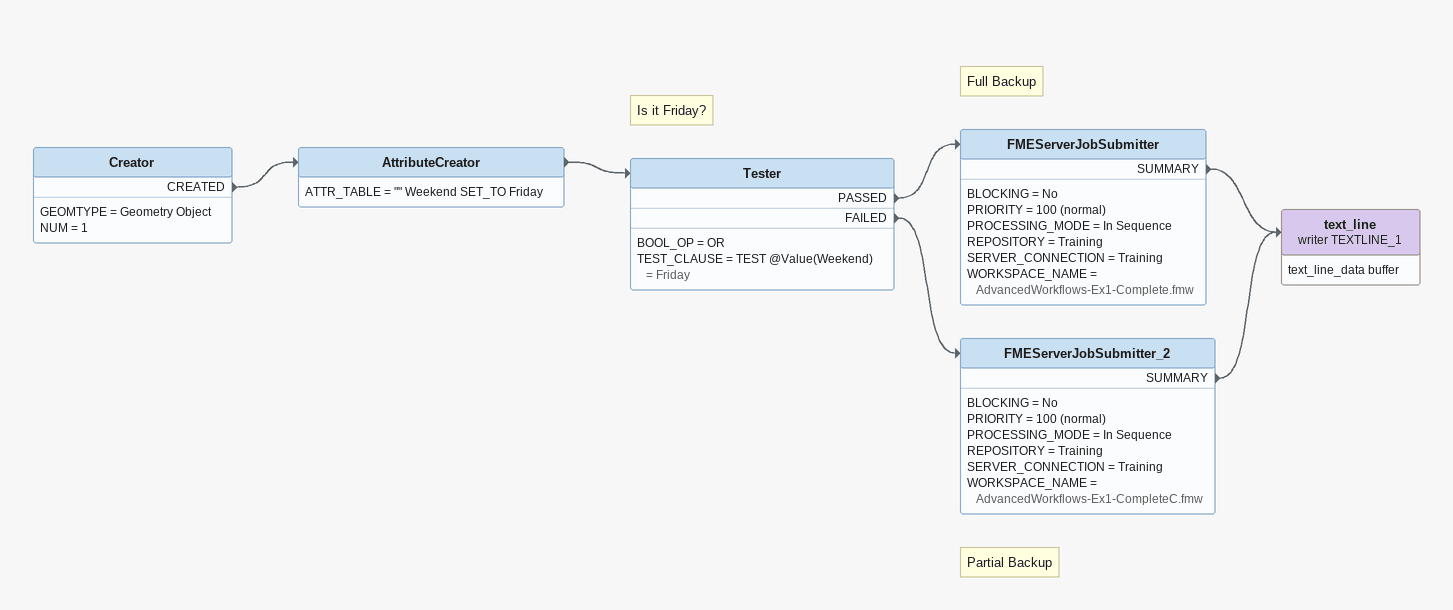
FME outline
Creator
    GEOMTYPE = Geometry Object
    NUM = 1
    CREATED -> AttributeCreator
AttributeCreator
    ATTR_TABLE = "" Weekend SET_TO Friday
    -> Tester
Note: Is it Friday?
Tester
    BOOL_OP = OR
    TEST_CLAUSE = TEST @Value(Weekend) = Friday
    PASSED -> FMEServerJobSubmitter
    FAILED -> FMEServerJobSubmitter_2
Note: Full Backup
FMEServerJobSubmitter
    BLOCKING = No
    PRIORITY = 100 (normal)
    PROCESSING_MODE = In Sequence
    REPOSITORY = Training
    SERVER_CONNECTION = Training
    WORKSPACE_NAME = AdvancedWorkflows-Ex1-Complete.fmw
    SUMMARY -> text_line (writer TEXTLINE_1)
Note: Partial Backup
FMEServerJobSubmitter_2
    BLOCKING = No
    PRIORITY = 100 (normal)
    PROCESSING_MODE = In Sequence
    REPOSITORY = Training
    SERVER_CONNECTION = Training
    WORKSPACE_NAME = AdvancedWorkflows-Ex1-CompleteC.fmw
    SUMMARY -> text_line (writer TEXTLINE_1)
text_line (writer TEXTLINE_1)
    attributes: text_line_data buffer
